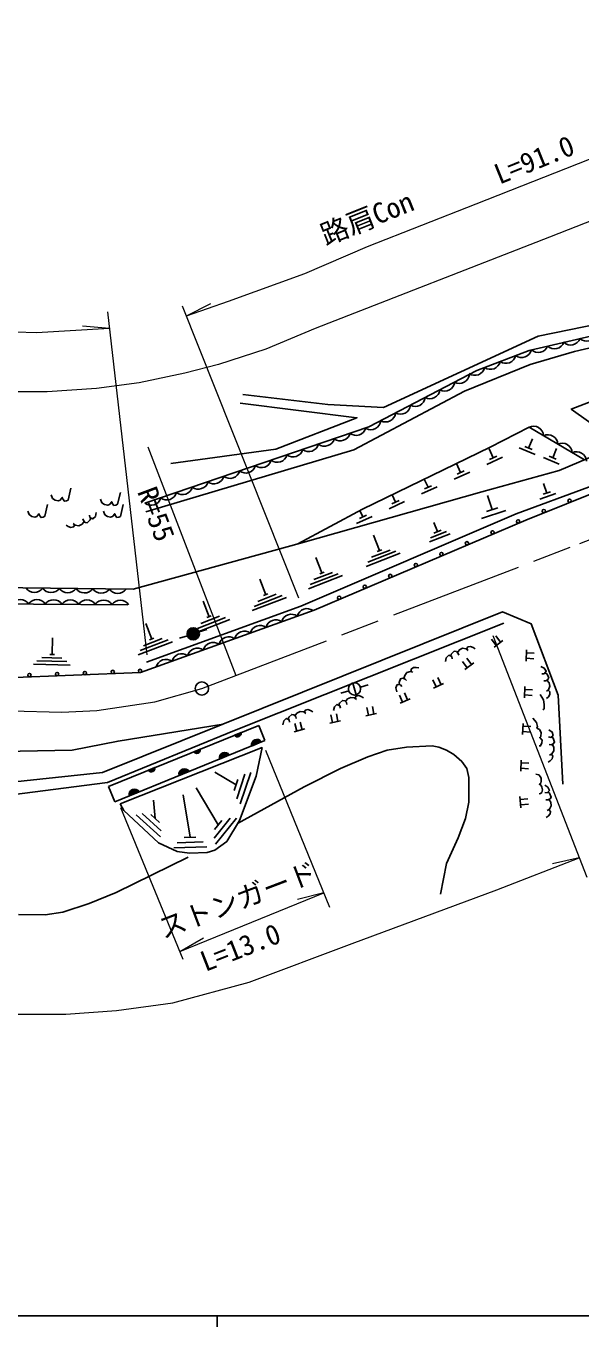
# Model space of a CAD drawing. Units: millimetres at full size, sheet at 1:1000; details may follow other scales. Extents: x 40000 to 680000, y 20000 to 380000.
# Drawn here: x 150798 to 200731, y 204000 to 321100 of the extents above; entities that cross this region are included whole.
import ezdxf
from ezdxf.enums import TextEntityAlignment as Align

# ---------------------------------------------------------------- set-up
doc = ezdxf.new("R2010")
doc.units = ezdxf.units.MM
doc.header["$LTSCALE"] = 1000
doc.linetypes.add('CHAIN', pattern=[18.5, 12, -1.5, 3.5, -1.5])
for name, color, linetype, lineweight in [('M-BGD', 7, 'Continuous', 25), ('M-BMK', 2, 'CHAIN', 13), ('M-BMK-SRVR', 3, 'Continuous', 25), ('M-STR-HTXT', 7, 'Continuous', 13), ('M-TTL-BAND', 7, 'Continuous', 25)]:
    doc.layers.add(name, color=color, linetype=linetype, lineweight=lineweight)
doc.styles.add('ＭＳ ゴシック', font='')
doc.styles.get('ＭＳ ゴシック').set_extended_font_data('MS Gothic')

msp = doc.modelspace()

# ---------------------------------------------------------------- hatches: boundary and pattern name
at = {"layer": 'M-BGD'}
for points in [[(166365, 266563, -0.41421), (166013, 265869, -0.41421), (165319, 266222, -1)], [(169565, 257268), (170144, 257503, -0.84072)], [(171082, 256287, -0.82183), (172000, 256660)], [(165897, 255776), (166477, 256011, -0.84072)], [(168196, 255112, -0.82183), (169114, 255486)], [(161814, 254115), (162394, 254350, -0.84072)], [(164564, 253635, -0.82183), (165481, 254008)], [(160071, 251807, -0.82183), (160988, 252180)]]:
    msp.add_hatch(color=256, dxfattribs=at).paths.add_polyline_path(points)

# ---------------------------------------------------------------- linework, layer by layer
for p, q in [((196009, 283110), (196357, 283934)), ((192252, 281642), (193659, 282280)), ((192832, 282235), (192463, 283048)), ((192513, 282090), (193150, 282379)), ((195181, 283135), (196603, 282533)), ((195687, 283247), (196331, 282974)), ((197360, 282262), (198782, 281661)), ((197865, 282374), (198510, 282102)), ((198188, 282238), (198536, 283061)), ((189901, 280906), (189531, 281722)), ((189582, 280761), (190220, 281050)), ((186970, 279577), (186634, 280319)), ((189322, 280313), (190728, 280951)), ((197650, 279064), (197354, 279907)), ((184040, 278248), (183737, 278915)), ((186391, 278985), (187797, 279622)), ((186652, 279432), (187289, 279721)), ((192741, 277570), (192325, 278844)), ((197021, 278525), (198478, 279036)), ((197320, 278948), (197980, 279180)), ((183460, 277656), (184867, 278293)), ((183721, 278103), (184358, 278392)), ((192242, 277407), (193240, 277733)), ((180530, 276327), (181936, 276964)), ((180790, 276774), (181428, 277063)), ((181109, 276919), (180845, 277501)), ((187810, 275589), (187487, 276422)), ((191780, 276783), (193982, 277501)), ((182602, 273888), (182059, 275286)), ((187102, 274671), (188953, 275390)), ((187199, 275030), (188639, 275589)), ((187484, 275463), (188137, 275716)), ((177420, 271874), (176877, 273273)), ((181390, 272451), (184466, 273646)), ((181561, 272840), (184078, 273817)), ((181872, 273282), (183550, 273934)), ((182407, 273812), (182798, 273964)), ((176379, 270826), (178896, 271804)), ((176690, 271269), (178367, 271921)), ((177224, 271798), (177616, 271950)), ((172371, 269913), (171828, 271311)), ((176208, 270438), (179284, 271633)), ((171159, 268476), (174235, 269672)), ((171330, 268865), (173847, 269843)), ((171641, 269307), (173319, 269959)), ((172176, 269837), (172567, 269989)), ((161098, 262901), (176733, 268524)), ((167266, 267929), (166722, 269327)), ((162106, 265925), (161563, 267323)), ((166054, 266493), (169130, 267688)), ((166224, 266881), (168741, 267859)), ((166535, 267324), (168213, 267976)), ((167070, 267853), (167461, 268005)), ((153138, 264524), (153179, 266023)), ((161065, 264876), (163582, 265854)), ((161376, 265319), (163054, 265971)), ((161910, 265849), (162302, 266001)), ((165319, 266222), (164606, 265990)), ((166365, 266563), (167078, 266795)), ((193107, 265342), (192681, 265898)), ((193504, 265646), (193078, 266202)), ((160894, 264488), (163970, 265683)), ((192908, 265190), (193702, 265798)), ((195834, 264937), (195787, 263938)), ((195822, 264687), (196521, 264655)), ((151464, 263670), (154762, 263579)), ((151772, 263961), (154471, 263887)), ((152230, 264249), (154029, 264199)), ((152928, 264530), (153348, 264518)), ((190482, 263334), (190056, 263890)), ((190283, 263182), (191077, 263789)), ((190879, 263638), (190454, 264193)), ((195799, 264188), (196498, 264155)), ((188144, 261813), (187855, 262450)), ((179829, 261264), (179113, 261041)), ((180191, 261953), (180518, 260903)), ((180880, 261591), (181596, 261814)), ((187689, 261606), (187400, 262243)), ((187461, 261502), (188372, 261916)), ((195681, 261635), (195635, 260636)), ((195669, 261386), (196369, 261353)), ((184680, 260239), (184390, 260876)), ((184452, 260136), (185363, 260549)), ((185135, 260446), (184846, 261083)), ((195646, 260886), (196345, 260854)), ((178369, 258409), (178230, 259095)), ((178859, 258508), (178720, 259194)), ((181363, 259017), (182343, 259215)), ((181608, 259066), (181469, 259752)), ((182098, 259166), (181959, 259852)), ((171732, 258149), (158219, 252652)), ((171732, 258149), (172290, 256778)), ((174917, 257569), (175882, 257829)), ((175158, 257634), (174976, 258310)), ((175641, 257764), (175459, 258440)), ((178124, 258359), (179104, 258558)), ((195529, 258334), (195478, 257335)), ((195517, 258084), (196216, 258048)), ((172290, 256778), (158776, 251281)), ((170144, 257503), (169565, 257268)), ((171082, 256287), (172000, 256660)), ((195491, 257585), (196190, 257549)), ((159257, 251097), (172035, 256149)), ((166477, 256011), (165897, 255776)), ((168196, 255112), (169114, 255486)), ((162394, 254350), (161814, 254115)), ((195361, 255033), (195310, 254035)), ((195322, 254284), (196022, 254248)), ((195348, 254784), (196047, 254748)), ((164564, 253635), (165481, 254008)), ((169691, 252788), (167779, 253932)), ((169526, 252290), (169855, 253287)), ((169756, 251548), (170480, 253748)), ((170080, 251093), (171011, 253921)), ((158219, 252652), (158776, 251281)), ((160071, 251807), (160988, 252180)), ((165552, 248075), (164928, 251887)), ((168097, 249195), (166099, 252522)), ((162414, 249774), (162274, 251407)), ((195238, 251734), (195328, 250738)), ((195260, 251485), (195958, 251548)), ((195306, 250987), (196003, 251050)), ((160707, 250109), (162911, 248106)), ((161254, 250219), (162969, 248662)), ((162025, 250127), (162803, 249421)), ((167716, 248012), (169176, 249811)), ((167766, 248787), (168427, 249603)), ((167857, 247472), (169734, 249784)), ((164089, 247133), (167066, 247217)), ((164407, 247592), (166722, 247658)), ((165027, 248060), (166077, 248090))]:
    msp.add_line(p, q, dxfattribs=at)
for points in [[(176733, 268524), (195758, 276632), (210542, 282548), (211502, 282996), (227335, 288688), (241383, 294238), (254880, 299413), (255324, 299734), (267736, 304582), (280003, 309213), (288808, 312519), (300250, 317070), (306843, 320866)], [(235412, 308645), (242505, 306014), (248154, 305540), (244885, 304138), (228921, 301012), (212155, 296293), (196884, 293175), (182972, 286756), (177964, 287040), (170311, 287935)], [(161564, 277380), (180288, 282967), (190239, 288237), (196154, 290623), (200143, 291790), (211337, 294399), (226138, 298557), (236268, 300267), (242004, 302072), (242540, 302822), (254829, 306647)], [(254397, 299780), (253254, 301122), (226858, 293208), (217303, 290420), (214696, 287835), (198776, 281082), (191820, 279170), (175502, 274557), (160443, 270414)], [(227664, 300269), (212052, 295614), (196067, 291904), (191365, 290089), (181656, 285012), (161497, 278143)], [(161651, 263837), (175529, 268880), (194910, 277191), (201394, 279578), (212318, 283892), (225457, 288477), (241190, 294802), (254397, 299780)], [(204323, 283435), (199860, 286615), (203733, 288112), (206029, 288571), (217070, 290188)], [(170067, 287148), (180569, 285846), (173269, 283026), (163816, 281720)], [(175266, 274492), (181075, 277624), (192567, 283193), (196071, 284987), (201040, 282043)], [(160443, 270414), (147983, 270565), (139448, 273399), (120622, 279172)], [(154836, 279494), (154578, 278435), (154429, 278354), (154257, 278326), (154137, 278492), (154062, 278669), (153868, 278417), (153696, 278349), (153415, 278417), (153185, 278584), (153054, 278899)], [(159284, 279106), (159026, 278047), (158877, 277966), (158705, 277938), (158585, 278104), (158510, 278281), (158316, 278029), (158144, 277961), (157863, 278029), (157633, 278196), (157502, 278511)], [(152733, 278028), (152475, 276968), (152326, 276888), (152154, 276859), (152034, 277025), (151959, 277203), (151765, 276951), (151593, 276882), (151312, 276951), (151082, 277117), (150951, 277432)], [(159548, 278023), (159290, 276964), (159141, 276883), (158969, 276855), (158848, 277021), (158774, 277198), (158579, 276946), (158407, 276878), (158126, 276946), (157897, 277113), (157765, 277428)], [(120704, 277071), (147208, 269096), (159967, 269013)], [(156031, 276502), (155845, 276264), (155550, 276124), (155226, 276179), (155050, 276329)], [(156632, 276827), (156577, 276637), (156308, 276388), (156107, 276425), (155955, 276580), (155906, 276751)], [(157109, 277298), (157035, 276962), (156808, 276740), (156543, 276870), (156503, 277081)], [(69805, 275659), (82242, 274792), (108919, 266801), (111579, 266304), (120631, 262153), (126785, 258224), (135657, 254690), (148714, 255791), (154938, 255928), (159079, 256732), (168547, 258270)], [(105217, 276053), (114985, 272678), (129696, 267579), (137790, 265004), (146455, 262948), (149053, 262444), (161098, 262901)], [(155192, 276208), (155071, 276011), (154838, 275970), (154604, 276058), (154414, 276183)], [(199103, 252857), (198689, 260883), (196259, 267292), (193670, 268364), (157682, 253904), (140718, 252101), (135525, 250700), (126583, 254829), (111579, 266304)], [(193800, 267339), (169569, 257677), (158126, 253004), (149513, 251900), (140944, 250993), (135720, 249525), (125287, 254126)], [(189009, 264380), (189062, 264570), (189328, 264823), (189529, 264789), (189683, 264635), (189734, 264465)], [(189606, 264712), (189789, 264952), (190082, 265096), (190407, 265045), (190584, 264898)], [(190441, 265016), (190560, 265215), (190792, 265259), (191028, 265174), (191219, 265051)], [(188538, 263903), (188608, 264240), (188832, 264464), (189099, 264338), (189141, 264128)], [(184393, 261811), (184363, 262006), (184501, 262345), (184699, 262397), (184902, 262320), (185019, 262186)], [(184800, 262359), (184868, 262653), (185077, 262904), (185394, 262991), (185616, 262930)], [(185437, 262979), (185463, 263210), (185657, 263345), (185906, 263364), (186131, 263331)], [(197120, 263439), (197432, 263294), (197600, 263025), (197417, 262794), (197203, 262801)], [(197478, 262871), (197651, 262777), (197837, 262461), (197759, 262273), (197574, 262158), (197397, 262146)], [(184159, 261182), (184085, 261518), (184197, 261815), (184492, 261809), (184617, 261635)], [(197666, 262215), (197859, 261983), (197933, 261665), (197810, 261360), (197626, 261220)], [(197774, 261333), (197941, 261172), (197931, 260936), (197795, 260726), (197632, 260568)], [(178478, 259477), (178548, 259813), (178772, 260038), (179039, 259911), (179081, 259701)], [(178949, 259954), (179002, 260144), (179268, 260396), (179469, 260362), (179623, 260209), (179674, 260038)], [(179546, 260286), (179729, 260526), (180022, 260669), (180347, 260618), (180524, 260471)], [(180381, 260590), (180500, 260789), (180732, 260833), (180968, 260748), (181159, 260625)], [(197061, 260920), (197363, 260447), (197416, 260027), (197406, 259640), (197309, 259564)], [(174386, 258691), (174439, 258881), (174705, 259133), (174906, 259099), (175060, 258946), (175111, 258775)], [(174983, 259023), (175166, 259263), (175459, 259406), (175784, 259355), (175961, 259208)], [(175818, 259327), (175937, 259526), (176169, 259570), (176405, 259485), (176596, 259362)], [(196404, 258800), (196727, 258418), (196819, 258057), (196770, 257885), (196991, 257766), (197163, 257503), (197115, 257142), (197029, 257067), (197228, 256819), (197196, 256594), (197093, 256308), (196980, 256298)], [(173915, 258214), (173985, 258550), (174209, 258775), (174476, 258648), (174518, 258438)], [(197847, 257753), (198124, 257550), (198236, 257253), (198010, 257063), (197802, 257112)], [(198086, 257127), (198237, 257000), (198357, 256654), (198243, 256484), (198039, 256408), (197863, 256432)], [(172035, 256149), (171518, 253568), (170006, 249585), (168857, 247688), (167798, 246926), (167101, 246694), (165512, 246655), (164400, 246812), (162706, 247585), (159595, 250501), (159257, 251097)], [(188077, 242950), (188640, 245707), (189674, 248029), (190348, 249761), (190639, 251230), (190628, 253451), (190473, 254265), (190004, 254886), (189288, 255517), (188632, 255929), (187937, 256187), (187333, 256298), (185019, 256183), (183292, 255917), (181539, 255320), (179101, 254267), (175817, 252612), (169840, 249311)], [(198072, 255560), (198204, 255369), (198148, 255140), (197973, 254961), (197782, 254838)], [(198141, 256446), (198284, 256180), (198293, 255854), (198112, 255580), (197905, 255479)], [(196661, 253747), (196951, 253688), (197096, 253516), (197155, 253366), (197155, 253136), (197133, 252959), (196988, 252858), (197138, 252729), (197224, 252600), (197267, 252354), (197203, 252113), (197090, 252033), (196962, 251979)], [(197468, 252765), (197758, 252582), (197890, 252293), (197679, 252087), (197467, 252122)], [(197750, 252156), (197909, 252041), (198053, 251703), (197951, 251527), (197753, 251436), (197576, 251448)], [(197852, 251481), (198013, 251226), (198045, 250901), (197884, 250615), (197684, 250500)], [(197845, 250593), (197990, 250411), (197950, 250179), (197788, 249988), (197606, 249852)], [(165377, 246282), (158905, 243118), (156490, 242130), (154124, 241345), (152532, 241110), (150122, 241121)]]:
    msp.add_lwpolyline(points, dxfattribs=at)
for centre, radius in [((197388, 277446), 150), ((199709, 278375), 150), ((195073, 276503), 150), ((192773, 275523), 150), ((190473, 274543), 150), ((188173, 273563), 150), ((183574, 271602), 150), ((185874, 272582), 150), ((181274, 270622), 150), ((178974, 269642), 150), ((165842, 266392), 550), ((151100, 262672), 150), ((153598, 262767), 150), ((156096, 262862), 150), ((158594, 262956), 150), ((161061, 263050), 150), ((180354, 261428), 550)]:
    msp.add_circle(centre, radius, dxfattribs=at)
for centre, radius, start, end in [((199807, 293289), 903, 226.91978, 339.20973), ((201268, 293628), 903, 226.91978, 339.20973), ((195390, 292163), 903, 234.1473, 346.43724), ((196885, 292611), 903, 226.91978, 339.20973), ((198346, 292950), 903, 226.91978, 339.20973), ((192580, 291098), 903, 234.96402, 347.25397), ((193979, 291638), 903, 234.96402, 347.25397), ((189799, 289838), 903, 241.46439, 353.75434), ((191180, 290557), 903, 234.96402, 347.25397), ((187141, 288448), 903, 241.46439, 353.75434), ((188470, 289143), 903, 241.46439, 353.75434), ((184483, 287058), 903, 241.46439, 353.75434), ((185812, 287753), 903, 241.46439, 353.75434), ((183153, 286362), 903, 241.46439, 353.75434), ((180503, 285150), 903, 232.66874, 344.95868), ((181824, 285667), 903, 241.46439, 353.75434), ((196460, 284172), 903, 3.20652, 115.49647), ((176243, 283699), 903, 232.66874, 344.95868), ((177663, 284183), 903, 232.66874, 344.95868), ((179083, 284666), 903, 232.66874, 344.95868), ((197750, 283407), 903, 3.20652, 115.49647), ((199041, 282643), 903, 3.20652, 115.49647), ((173403, 282731), 903, 232.66874, 344.95868), ((174823, 283215), 903, 232.66874, 344.95868), ((200331, 281878), 903, 3.20652, 115.49647), ((169144, 281280), 903, 232.66874, 344.95868), ((170564, 281764), 903, 232.66874, 344.95868), ((171983, 282248), 903, 232.66874, 344.95868), ((166304, 280313), 903, 232.66874, 344.95868), ((167724, 280796), 903, 232.66874, 344.95868), ((163464, 279345), 903, 232.66874, 344.95868), ((164884, 279829), 903, 232.66874, 344.95868), ((162044, 278862), 903, 232.66874, 344.95868), ((151554, 271025), 903, 213.16344, 325.45339), ((153054, 271007), 903, 213.16344, 325.45339), ((150277, 268573), 903, 33.48465, 145.77459), ((151777, 268563), 903, 33.48465, 145.77459), ((153277, 268554), 903, 33.48465, 145.77459), ((154554, 270989), 903, 213.16344, 325.45339), ((154777, 268544), 903, 33.48465, 145.77459), ((156054, 270971), 903, 213.16344, 325.45339), ((156277, 268534), 903, 33.48465, 145.77459), ((157554, 270952), 903, 213.16344, 325.45339), ((157777, 268524), 903, 33.48465, 145.77459), ((159054, 270934), 903, 213.16344, 325.45339), ((159277, 268515), 903, 33.48465, 145.77459), ((176089, 267758), 903, 53.63441, 165.92436), ((171855, 266235), 903, 53.63441, 165.92436), ((173266, 266743), 903, 53.63441, 165.92436), ((174678, 267250), 903, 53.63441, 165.92436), ((169032, 265220), 903, 53.63441, 165.92436), ((170443, 265727), 903, 53.63441, 165.92436), ((166209, 264205), 903, 53.63441, 165.92436), ((167620, 264712), 903, 53.63441, 165.92436), ((163386, 263189), 903, 53.63441, 165.92436), ((164797, 263697), 903, 53.63441, 165.92436), ((169834, 257436), 318, 212.0272, 12.24493), ((171578, 256383), 505, 33.30697, 190.96516), ((166166, 255944), 318, 212.0272, 12.24493), ((168692, 255208), 505, 33.30697, 190.96516), ((162083, 254283), 318, 212.0272, 12.24493), ((165059, 253731), 505, 33.30697, 190.96516), ((160566, 251903), 505, 33.30697, 190.96516)]:
    msp.add_arc(centre, radius, start, end, dxfattribs=at)
at = {"layer": 'M-BMK'}
msp.add_lwpolyline([(149476, 259467), (154008, 259343), (157172, 259489), (162378, 260260), (166622, 261468), (200634, 274516), (236812, 288841), (260238, 298068), (283569, 307268), (297137, 312520), (303071, 314795), (308863, 316147), (315217, 316482), (320136, 316049), (325788, 314803), (330120, 313117), (354009, 303759)], dxfattribs=at)
at = {"layer": 'M-BMK-SRVR'}
msp.add_circle((166622, 261468), 600, dxfattribs=at)
at = {"layer": 'M-STR-HTXT'}
for p, q in [((161697, 264497), (158146, 295386)), ((175333, 269597), (164882, 295887)), ((165232, 295007), (167414, 296131)), ((158319, 293879), (155872, 294070)), ((161764, 283236), (169667, 262636)), ((192800, 266241), (201245, 244485)), ((178135, 241752), (172383, 255881)), ((164945, 237064), (159331, 250715)), ((200566, 246235), (198176, 245674)), ((164645, 237794), (177600, 243067)), ((177600, 243067), (175219, 242467)), ((164645, 237794), (166768, 239027))]:
    msp.add_line(p, q, dxfattribs=at)
for points in [[(296387, 340832), (281400, 334939), (264905, 328462), (247406, 321544), (220662, 311028), (197895, 302081), (176806, 293885), (172370, 292024), (168122, 290633), (165086, 289846), (160971, 288974), (157153, 288483), (152693, 288164), (149169, 288164), (145235, 288349), (140681, 289048), (132804, 291234), (114461, 296481)], [(165232, 295007), (169022, 296330), (175881, 298833), (181515, 301256), (191307, 305108), (202494, 309511), (221441, 317068), (231983, 321297), (249872, 328346)], [(158319, 293879), (151745, 293473), (146042, 293662), (143320, 294014), (137457, 295660), (115940, 301820)], [(69730, 253312), (76266, 252405), (84354, 250679), (91372, 248568), (101567, 245138), (115007, 241045), (128783, 236761), (138465, 233747), (143922, 232649), (149947, 232150), (154388, 232153), (158933, 232475), (164013, 233184), (170881, 235044), (180134, 238510), (193157, 243359), (200566, 246235)]]:
    msp.add_lwpolyline(points, dxfattribs=at)
at = {"layer": 'M-TTL-BAND'}
for p, q in [((40000, 205000), (579000, 205000)), ((168000, 205000), (168000, 204000))]:
    msp.add_line(p, q, dxfattribs=at)

# ---------------------------------------------------------------- texts
at = {"layer": 'M-STR-HTXT', "style": 'ＭＳ ゴシック'}
for s, rotation, p in [('L=91.0', 22.014, (193598, 306305)), ('路肩Con', 21.779, (177955, 300829)), ('R=55', 290.556, (160265, 278997)), ('ストンガード', 20.807, (163323, 238404)), ('L=13.0', 21.335, (167133, 235441))]:
    msp.add_text(s, height=1833, rotation=rotation, dxfattribs=at).set_placement(p, align=Align.BOTTOM_LEFT)

doc.saveas('drawing.dxf')
